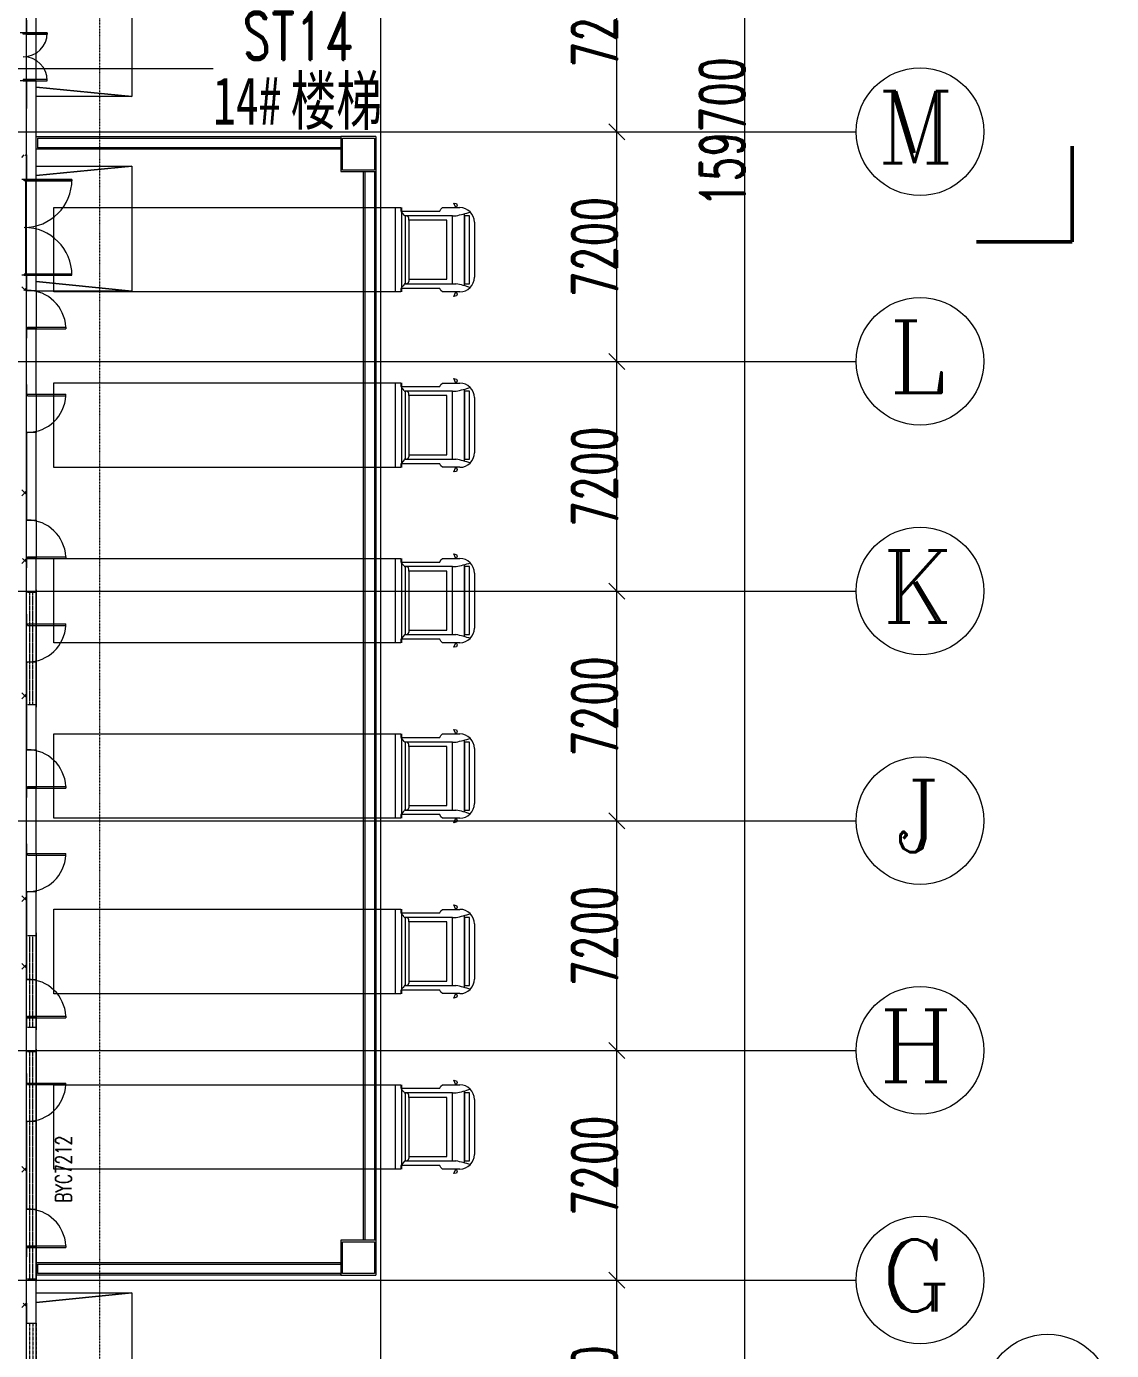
# Model space of a CAD drawing. Header units: millimetres. Extents: x -76632 to 443185, y -33181 to 192400.
# Drawn here: x 292800 to 326800, y 40990 to 82500 of the extents above; entities that cross this region are included whole.
import ezdxf

# ---------------------------------------------------------------- set-up
doc = ezdxf.new("R2010")
doc.units = ezdxf.units.MM
for name, pattern in [('1_1', [2, 1, -1]), ('DASH-2', [1.6, 0.8, -0.8]), ('划线', [6.36, 3.18, -3.18]), ('轴网线', [22.04, 18.38, -1.83, 0, -1.83])]:
    doc.linetypes.add(name, pattern=pattern)
doc.layers.get('0').update_dxf_attribs({"color": 8})
doc.layers.get('Defpoints').update_dxf_attribs({"color": 8})
for name, color, linetype, lineweight in [('A-ANNO-DIMS', 8, 'Continuous', 9), ('A-ANNO-NOTE', 8, 'Continuous', 5), ('A-AREA-IDEN', 8, 'Continuous', 9), ('A-DETL-THIN', 8, 'Continuous', 5), ('A-DETL-WIDE', 8, 'Continuous', 50), ('A-DOOR', 8, 'Continuous', 5), ('A-DOOR-OPNG', 8, 'Continuous', 5), ('A-GENM', 8, 'Continuous', 5), ('A-GLAZ', 8, 'Continuous', 5), ('A-GLAZ-HDLN', 8, '划线', 5), ('A-GLAZ-IDEN', 8, 'Continuous', 9), ('A-WALL', 8, 'Continuous', 5), ('A-WALL-FNSH', 8, 'Continuous', 9), ('A-WALL-PATT', 8, 'Continuous', 9), ('Q-CASE', 8, '1_1', 5), ('Q-SPCQ', 8, 'Continuous', 5), ('S-BEAM', 8, 'Continuous', 5), ('S-FNDN', 8, 'Continuous', 5), ('S-GRID', 8, 'Continuous', 9), ('S-GRID-IDEN', 8, 'Continuous', 9)]:
    doc.layers.add(name, color=color, linetype=linetype, lineweight=lineweight)
doc.styles.add('RomanC', font='romanc__.ttf', dxfattribs={"height": 2250})
doc.styles.add('RomanD', font='romand__.ttf', dxfattribs={"width": 0.7, "height": 1500})
doc.styles.add('RomanD_1', font='romand__.ttf', dxfattribs={"width": 0.7, "height": 500})
doc.styles.add('RomanD_4', font='romand__.ttf', dxfattribs={"width": 0.65, "height": 1400})
doc.styles.add('仿宋_2', font='simfang.ttf', dxfattribs={"width": 0.7, "height": 1500})
doc.dimstyles.new('第一_二道尺寸线', dxfattribs={"dimscale": 304.8, "dimtxt": 1405.004626, "dimasz": 1.64042, "dimexe": 4.10105, "dimexo": 0.0625, "dimgap": 0, "dimtad": 1, "dimdec": 0, "dimzin": 0, "dimdsep": 46, "dimtxsty": 'RomanD_4', "dimblk1": 'OBLIQUE', "dimblk2": 'OBLIQUE', "dimsah": 1, "dimcen": 0.09, "dimazin": 0, "dimtfac": 1, "dimtdec": 4, "dimtix": 1, "dimtmove": 0, "dimatfit": 3, "dimfxl": 8.2021, "dimfxlon": 1, "dimtvp": 1, "dimtolj": 1, "dimtzin": 0, "dimlwd": 18, "dimlwe": 18, "dimarcsym": 2})

# ---------------------------------------------------------------- blocks, each defined once
blk = doc.blocks.new('双扇平开外门_带观察窗 - GM3030_A_-3983928-LAY-1F-1_500-A')
at = {"layer": 'A-DOOR'}
for p, q in [((-1500, 0), (-1500, 1500)), ((-1500, 1500), (-1460, 1500)), ((-1500, 1500), (-1500, 1350)), ((-1460, 1500), (-1500, 1500)), ((-1500, 1350), (-1500, 1150)), ((-1460, 1500), (-1460, 0)), ((-1460, 1350), (-1460, 1500)), ((-1460, 1150), (-1460, 1350)), ((1500, 1500), (1460, 1500)), ((1460, 1500), (1460, 0)), ((1500, 1500), (1460, 1500)), ((1460, 1500), (1460, 1350)), ((1460, 1350), (1460, 1150)), ((1500, 0), (1500, 1500)), ((1500, 1350), (1500, 1500)), ((1500, 1150), (1500, 1350)), ((-1500, 1150), (-1500, 100)), ((-1460, 100), (-1460, 1150)), ((1460, 1150), (1460, 100)), ((1500, 100), (1500, 1150)), ((-1460, 0), (-1500, 0)), ((1460, 0), (1500, 0))]:
    blk.add_line(p, q, dxfattribs=at)
for centre, start, end in [((-1500, 0), 0, 90), ((1500, 0), 90, 180)]:
    blk.add_arc(centre, 1500, start, end, dxfattribs=at)
at = {"layer": 'A-DOOR-OPNG'}
for p, q in [((-1500, 75), (-1500, -75)), ((-1500, 45), (1500, 45)), ((1500, 75), (1500, -75))]:
    blk.add_line(p, q, dxfattribs=at)
blk = doc.blocks.new('机动车-大型货车 - LH-A-机动车-大型货车-1174524-LAY-1F-1_500-A')
at = {"layer": 'A-GENM'}
for p, q in [((-863, 4986), (863, 4986)), ((-1126, 4666), (1126, 4666)), ((1065, 4833), (-1065, 4833)), ((-1065, 4833), (-1065, 4678)), ((-1065, 4678), (1065, 4678)), ((1065, 4678), (1065, 4833)), ((-1464, 4336), (-1447, 4422)), ((-1321, 4403), (-1464, 4336)), ((-1447, 4422), (-1388, 4450)), ((-1388, 4450), (-1321, 4418)), ((-1321, 4418), (-1321, 4527)), ((-1321, 3982), (-1321, 4403)), ((-1065, 4298), (-1065, 4418)), ((1067, 4298), (-1065, 4298)), ((-1065, 4298), (-1065, 2814)), ((1065, 4298), (1065, 4418)), ((1067, 2814), (1067, 4298)), ((1321, 4527), (1321, 4418)), ((1321, 4418), (1388, 4450)), ((1321, 4403), (1321, 3982)), ((1464, 4336), (1321, 4403)), ((1388, 4450), (1447, 4422)), ((1447, 4422), (1464, 4336)), ((-1274, 3935), (-1321, 3982)), ((-1210, 3904), (-1274, 3935)), ((-1210, 2684), (-1210, 3904)), ((926, 4119), (-926, 4119)), ((-926, 4119), (-926, 2932)), ((926, 2932), (926, 4119)), ((1274, 3935), (1210, 3904)), ((1210, 3904), (1210, 2684)), ((1321, 3982), (1274, 3935)), ((-926, 2932), (-991, 2932)), ((-926, 2932), (926, 2932)), ((926, 2932), (991, 2932)), ((-1323, 2696), (1323, 2696)), ((-1323, 2684), (-1210, 2684)), ((-1323, -8197), (-1323, 2684)), ((-1323, 2503), (1323, 2503)), ((-1126, 2756), (-1186, 2696)), ((-1087, 2782), (-1126, 2756)), ((-1065, 2814), (1067, 2814)), ((1087, 2782), (1126, 2756)), ((1126, 2756), (1186, 2696)), ((1210, 2684), (1323, 2684)), ((1323, 2684), (1323, -8197)), ((1323, -8197), (-1323, -8197))]:
    blk.add_line(p, q, dxfattribs=at)
for centre, radius, start, end in [((-863, 4527), 458, 90, 180), ((863, 4527), 458, 360, 90), ((-4571, 3721), 3572, 11.033, 18.6917), ((4571, 3721), 3572, 161.3083, 168.967), ((-991, 2867), 65, 90, 150), ((991, 2867), 65, 30, 90), ((-1094, 2810), 29.1, 282.5858, 7.4142), ((-925, 2829), 141, 150, 186.2339), ((925, 2829), 141, 353.7661, 30), ((1094, 2810), 29.1, 172.5858, 257.4142)]:
    blk.add_arc(centre, radius, start, end, dxfattribs=at)
blk = doc.blocks.new('混凝土雨棚1 - 混凝土雨棚-300mm-2000 2-4373710-LAY-1F-1_500-A')
at = {"layer": 'Q-CASE'}
blk.add_line((34062.5, 2000), (-34062.5, 2000), dxfattribs=at)
blk = doc.blocks.new('坡道 - 坡道-2737593-LAY-1F-1_500-A')
at = {"layer": 'Q-SPCQ'}
for p, q in [((-3237, -3000), (-2937, 0)), ((-3237, -3000), (-3237, 0)), ((-3237, -3000), (-3237, 0)), ((-2937, 0), (-3237, -3000)), ((-2597, 0), (-1177, 0)), ((-2597, 0), (-1177, 0)), ((787, 0), (2287, 0)), ((787, 0), (2287, 0)), ((2937, 0), (3237, -3000)), ((3237, -3000), (2937, 0)), ((3237, 0), (3237, -3000)), ((3237, 0), (3237, -3000)), ((3237, -3000), (-3237, -3000)), ((3237, -3000), (-3237, -3000))]:
    blk.add_line(p, q, dxfattribs=at)
blk = doc.blocks.new('坡道 - 坡道-2590515-LAY-1F-1_500-A')
at = {"layer": 'Q-SPCQ'}
for p, q in [((-2750, -3000), (-2450, 0)), ((-2750, -3000), (-2750, 0)), ((-2750, -3000), (-2750, 0)), ((-2450, 0), (-2750, -3000)), ((-2210, 0), (-790, 0)), ((-2210, 0), (-790, 0)), ((490, 0), (1910, 0)), ((490, 0), (1910, 0)), ((2450, 0), (2750, -3000)), ((2750, -3000), (2450, 0)), ((2750, 0), (2750, -3000)), ((2750, 0), (2750, -3000)), ((2750, -3000), (-2750, -3000)), ((2750, -3000), (-2750, -3000))]:
    blk.add_line(p, q, dxfattribs=at)
blk = doc.blocks.new('坡道 - 坡道-4114578-LAY-1F-1_500-A')
at = {"layer": 'Q-SPCQ'}
for p, q in [((-1962.5, -3000), (-1662.5, 0)), ((-1962.5, 0), (-1937.5, 0)), ((-1962.5, -3000), (-1962.5, 0)), ((-1962.5, -3000), (-1962.5, 0)), ((-1662.5, 0), (-1962.5, -3000)), ((-1422.5, 0), (1497.5, 0)), ((-1422.5, 0), (1497.5, 0)), ((1662.5, 0), (1962.5, -3000)), ((1962.5, -3000), (1662.5, 0)), ((1962.5, 0), (1962.5, -3000)), ((1962.5, 0), (1962.5, -3000)), ((1962.5, -3000), (-1962.5, -3000)), ((1962.5, -3000), (-1962.5, -3000))]:
    blk.add_line(p, q, dxfattribs=at)
blk = doc.blocks.new('单扇平开门1 - CCB1221-3601983-LAY-1F-1_500-A')
at = {"layer": 'A-DOOR'}
for p, q in [((550, 120), (600, 120)), ((550, 120), (550, -1080)), ((600, 120), (600, -1080)), ((550, -1080), (600, -1080))]:
    blk.add_line(p, q, dxfattribs=at)
blk.add_arc((600, 119), 1200, 180, 267.612, dxfattribs=at)
blk = doc.blocks.new('单扇平开门1 - CCB1221-3602038-LAY-1F-1_500-A')
at = {"layer": 'A-DOOR'}
for p, q in [((550, 1080), (600, 1080)), ((550, -120), (550, 1080)), ((600, -120), (600, 1080)), ((550, -120), (600, -120))]:
    blk.add_line(p, q, dxfattribs=at)
blk.add_arc((600, -119), 1200, 92.388, 180, dxfattribs=at)
blk = doc.blocks.new('百叶窗-带贴面 - BYC7212-4912070-LAY-1F-1_500-A')
at = {"layer": 'A-GLAZ'}
for p, q in [((-3629, 250), (3651, 250)), ((3651, 250), (-3629, 250))]:
    blk.add_line(p, q, dxfattribs=at)
at = {"layer": 'A-GLAZ', "linetype": 'DASH-2'}
for p, q in [((-3549, -50), (-3549, 250)), ((3571, 250), (-3549, 250)), ((3571, 150), (-3549, 150)), ((3571, 50), (-3549, 50)), ((3571, -50), (3571, 250)), ((3571, -50), (-3549, -50))]:
    blk.add_line(p, q, dxfattribs=at)
blk = doc.blocks.new('门-上方带亮子 - FM乙1530_B_-4887940-LAY-1F-1_500-A')
at = {"layer": 'A-DOOR'}
for p, q in [((-750, 0), (-750, -750)), ((-710, 0), (-750, 0)), ((-710, -750), (-710, 0)), ((710, -750), (710, 0)), ((710, 0), (750, 0)), ((750, 0), (750, -750)), ((-750, -125), (-750, -350)), ((-750, -350), (-750, -550)), ((-710, -350), (-710, -125)), ((-710, -550), (-710, -350)), ((710, -125), (710, -350)), ((710, -350), (710, -550)), ((750, -350), (750, -125)), ((750, -550), (750, -350)), ((-750, -550), (-750, -750)), ((-750, -750), (-710, -750)), ((-750, -750), (-710, -750)), ((-710, -750), (-710, -550)), ((710, -550), (710, -750)), ((750, -750), (710, -750)), ((710, -750), (750, -750)), ((750, -750), (750, -550))]:
    blk.add_line(p, q, dxfattribs=at)
for centre, start, end in [((-750, 0), 270, 360), ((750, 0), 180, 270)]:
    blk.add_arc(centre, 750, start, end, dxfattribs=at)
at = {"layer": 'A-DOOR-OPNG'}
for p, q in [((-750, -100), (-750, 100)), ((750, -100), (750, 100))]:
    blk.add_line(p, q, dxfattribs=at)
blk = doc.blocks.new('百叶窗-带贴面 - BYC3612-4826183-LAY-1F-1_500-A')
at = {"layer": 'A-GLAZ'}
for p, q in [((-1829, 250), (1851, 250)), ((1851, 250), (-1829, 250))]:
    blk.add_line(p, q, dxfattribs=at)
at = {"layer": 'A-GLAZ', "linetype": 'DASH-2'}
for p, q in [((-1749, -50), (-1749, 250)), ((1771, 250), (-1749, 250)), ((1771, 150), (-1749, 150)), ((1771, 50), (-1749, 50)), ((1771, -50), (1771, 250)), ((1771, -50), (-1749, -50))]:
    blk.add_line(p, q, dxfattribs=at)
blk = doc.blocks.new('单扇窗- 上开 - C1512-4891592-LAY-1F-1_500-A')
at = {"layer": 'A-GLAZ-HDLN'}
for p, q in [((-750, -149), (-750, 151)), ((-750, 151), (750, 151)), ((-750, 51), (750, 51)), ((750, 151), (750, -149)), ((750, -49), (-750, -49)), ((750, -149), (-750, -149))]:
    blk.add_line(p, q, dxfattribs=at)
blk = doc.blocks.new('百叶窗-带贴面 - BYC2912-4912205-LAY-1F-1_500-A')
at = {"layer": 'A-GLAZ'}
for p, q in [((-1506, 250), (1529, 250)), ((1529, 250), (-1506, 250))]:
    blk.add_line(p, q, dxfattribs=at)
at = {"layer": 'A-GLAZ', "linetype": 'DASH-2'}
for p, q in [((-1426, -50), (-1426, 250)), ((1449, 250), (-1426, 250)), ((1449, 150), (-1426, 150)), ((1449, 50), (-1426, 50)), ((1449, -50), (1449, 250)), ((1449, -50), (-1426, -50))]:
    blk.add_line(p, q, dxfattribs=at)
blk = doc.blocks.new('轴网 - 宽度系数 1_0-670626-LAY-1F-1_500-A')
at = {"layer": 'S-GRID-IDEN'}
blk.add_circle((0, 0), 4, dxfattribs=at)
blk = doc.blocks.new('_Oblique')
at = {"color": 0, "linetype": 'ByBlock', "lineweight": -2}
blk.add_line((-0.5, -0.5), (0.5, 0.5), dxfattribs=at)
blk = doc.blocks.new('*D1533')
at = {"layer": 'A-ANNO-DIMS', "color": 0, "lineweight": 18, "transparency": 16777216}
for p, q in [((308819.05, 43200), (312550, 43200)), ((311300, 36000), (311300, 43200)), ((308819.05, 36000), (312550, 36000))]:
    blk.add_line(p, q, dxfattribs=at)
at = {"layer": 'Defpoints', "color": 0, "transparency": 16777216}
for p in [(308800, 43200), (311300, 43200), (308800, 36000)]:
    blk.add_point(p, dxfattribs=at)
at = {"layer": 'A-ANNO-DIMS', "color": 0, "lineweight": 18, "transparency": 16777216, "xscale": 500.0000000000001, "yscale": 500.0000000000001, "zscale": 500.0000000000001}
for p, rotation in [((311300, 43200), 90), ((311300, 36000), 270)]:
    blk.add_blockref('_Oblique', p, dxfattribs=dict(at, rotation=rotation))
at = {"layer": 'A-ANNO-DIMS', "color": 0, "lineweight": 18, "transparency": 16777216, "insert": (310600, 39600), "char_height": 1400, "width": 3890.782, "attachment_point": 5, "rotation": 90, "style": 'RomanD_4'}
blk.add_mtext('\\A1;7200', dxfattribs=at)
blk = doc.blocks.new('*D1534')
at = {"layer": 'A-ANNO-DIMS', "color": 0, "lineweight": 18, "transparency": 16777216}
for p, q in [((308819.05, 50400), (312550, 50400)), ((311300, 43200), (311300, 50400)), ((308819.05, 43200), (312550, 43200))]:
    blk.add_line(p, q, dxfattribs=at)
at = {"layer": 'Defpoints', "color": 0, "transparency": 16777216}
for p in [(308800, 50400), (311300, 50400), (308800, 43200)]:
    blk.add_point(p, dxfattribs=at)
at = {"layer": 'A-ANNO-DIMS', "color": 0, "lineweight": 18, "transparency": 16777216, "xscale": 500.0000000000001, "yscale": 500.0000000000001, "zscale": 500.0000000000001}
for p, rotation in [((311300, 50400), 90), ((311300, 43200), 270)]:
    blk.add_blockref('_Oblique', p, dxfattribs=dict(at, rotation=rotation))
at = {"layer": 'A-ANNO-DIMS', "color": 0, "lineweight": 18, "transparency": 16777216, "insert": (310600, 46800), "char_height": 1400, "width": 3890.782, "attachment_point": 5, "rotation": 90, "style": 'RomanD_4'}
blk.add_mtext('\\A1;7200', dxfattribs=at)
blk = doc.blocks.new('*D1535')
at = {"layer": 'A-ANNO-DIMS', "color": 0, "lineweight": 18, "transparency": 16777216}
for p, q in [((308819.05, 57600), (312550, 57600)), ((311300, 50400), (311300, 57600)), ((308819.05, 50400), (312550, 50400))]:
    blk.add_line(p, q, dxfattribs=at)
at = {"layer": 'Defpoints', "color": 0, "transparency": 16777216}
for p in [(308800, 57600), (311300, 57600), (308800, 50400)]:
    blk.add_point(p, dxfattribs=at)
at = {"layer": 'A-ANNO-DIMS', "color": 0, "lineweight": 18, "transparency": 16777216, "xscale": 500.0000000000001, "yscale": 500.0000000000001, "zscale": 500.0000000000001}
for p, rotation in [((311300, 57600), 90), ((311300, 50400), 270)]:
    blk.add_blockref('_Oblique', p, dxfattribs=dict(at, rotation=rotation))
at = {"layer": 'A-ANNO-DIMS', "color": 0, "lineweight": 18, "transparency": 16777216, "insert": (310600, 54000), "char_height": 1400, "width": 3890.782, "attachment_point": 5, "rotation": 90, "style": 'RomanD_4'}
blk.add_mtext('\\A1;7200', dxfattribs=at)
blk = doc.blocks.new('*D1536')
at = {"layer": 'A-ANNO-DIMS', "color": 0, "lineweight": 18, "transparency": 16777216}
for p, q in [((308819.05, 64800), (312550, 64800)), ((311300, 57600), (311300, 64800)), ((308819.05, 57600), (312550, 57600))]:
    blk.add_line(p, q, dxfattribs=at)
at = {"layer": 'Defpoints', "color": 0, "transparency": 16777216}
for p in [(308800, 64800), (311300, 64800), (308800, 57600)]:
    blk.add_point(p, dxfattribs=at)
at = {"layer": 'A-ANNO-DIMS', "color": 0, "lineweight": 18, "transparency": 16777216, "xscale": 500.0000000000001, "yscale": 500.0000000000001, "zscale": 500.0000000000001}
for p, rotation in [((311300, 64800), 90), ((311300, 57600), 270)]:
    blk.add_blockref('_Oblique', p, dxfattribs=dict(at, rotation=rotation))
at = {"layer": 'A-ANNO-DIMS', "color": 0, "lineweight": 18, "transparency": 16777216, "insert": (310600, 61200), "char_height": 1400, "width": 3890.782, "attachment_point": 5, "rotation": 90, "style": 'RomanD_4'}
blk.add_mtext('\\A1;7200', dxfattribs=at)
blk = doc.blocks.new('*D1537')
at = {"layer": 'A-ANNO-DIMS', "color": 0, "lineweight": 18, "transparency": 16777216}
for p, q in [((308819.05, 72000), (312550, 72000)), ((311300, 64800), (311300, 72000)), ((308819.05, 64800), (312550, 64800))]:
    blk.add_line(p, q, dxfattribs=at)
at = {"layer": 'Defpoints', "color": 0, "transparency": 16777216}
for p in [(308800, 72000), (311300, 72000), (308800, 64800)]:
    blk.add_point(p, dxfattribs=at)
at = {"layer": 'A-ANNO-DIMS', "color": 0, "lineweight": 18, "transparency": 16777216, "xscale": 500.0000000000001, "yscale": 500.0000000000001, "zscale": 500.0000000000001}
for p, rotation in [((311300, 72000), 90), ((311300, 64800), 270)]:
    blk.add_blockref('_Oblique', p, dxfattribs=dict(at, rotation=rotation))
at = {"layer": 'A-ANNO-DIMS', "color": 0, "lineweight": 18, "transparency": 16777216, "insert": (310600, 68400), "char_height": 1400, "width": 3890.782, "attachment_point": 5, "rotation": 90, "style": 'RomanD_4'}
blk.add_mtext('\\A1;7200', dxfattribs=at)
blk = doc.blocks.new('*D1538')
at = {"layer": 'A-ANNO-DIMS', "color": 0, "lineweight": 18, "transparency": 16777216}
for p, q in [((308819.05, 79200), (312550, 79200)), ((311300, 72000), (311300, 79200)), ((308819.05, 72000), (312550, 72000))]:
    blk.add_line(p, q, dxfattribs=at)
at = {"layer": 'Defpoints', "color": 0, "transparency": 16777216}
for p in [(308800, 79200), (311300, 79200), (308800, 72000)]:
    blk.add_point(p, dxfattribs=at)
at = {"layer": 'A-ANNO-DIMS', "color": 0, "lineweight": 18, "transparency": 16777216, "xscale": 500.0000000000001, "yscale": 500.0000000000001, "zscale": 500.0000000000001}
for p, rotation in [((311300, 79200), 90), ((311300, 72000), 270)]:
    blk.add_blockref('_Oblique', p, dxfattribs=dict(at, rotation=rotation))
at = {"layer": 'A-ANNO-DIMS', "color": 0, "lineweight": 18, "transparency": 16777216, "insert": (310600, 75600), "char_height": 1400, "width": 3890.782, "attachment_point": 5, "rotation": 90, "style": 'RomanD_4'}
blk.add_mtext('\\A1;7200', dxfattribs=at)
blk = doc.blocks.new('*D1539')
at = {"layer": 'A-ANNO-DIMS', "color": 0, "lineweight": 18, "transparency": 16777216}
for p, q in [((308819.05, 86400), (312550, 86400)), ((311300, 79200), (311300, 86400)), ((308819.05, 79200), (312550, 79200))]:
    blk.add_line(p, q, dxfattribs=at)
at = {"layer": 'Defpoints', "color": 0, "transparency": 16777216}
for p in [(308800, 86400), (311300, 86400), (308800, 79200)]:
    blk.add_point(p, dxfattribs=at)
at = {"layer": 'A-ANNO-DIMS', "color": 0, "lineweight": 18, "transparency": 16777216, "xscale": 500.0000000000001, "yscale": 500.0000000000001, "zscale": 500.0000000000001}
for p, rotation in [((311300, 86400), 90), ((311300, 79200), 270)]:
    blk.add_blockref('_Oblique', p, dxfattribs=dict(at, rotation=rotation))
at = {"layer": 'A-ANNO-DIMS', "color": 0, "lineweight": 18, "transparency": 16777216, "insert": (310600, 82800), "char_height": 1400, "width": 3890.782, "attachment_point": 5, "rotation": 90, "style": 'RomanD_4'}
blk.add_mtext('\\A1;7200', dxfattribs=at)
blk = doc.blocks.new('*D1551')
at = {"layer": 'A-ANNO-DIMS', "color": 0, "lineweight": 18, "transparency": 16777216}
for p, q in [((312819.05, 159050), (316550, 159050)), ((315300, 159050), (315300, -650)), ((312819.05, -650), (316550, -650))]:
    blk.add_line(p, q, dxfattribs=at)
at = {"layer": 'Defpoints', "color": 0, "transparency": 16777216}
for p in [(312800, 159050), (312800, -650), (315300, -650)]:
    blk.add_point(p, dxfattribs=at)
at = {"layer": 'A-ANNO-DIMS', "color": 0, "lineweight": 18, "transparency": 16777216, "xscale": 500.0000000000001, "yscale": 500.0000000000001, "zscale": 500.0000000000001}
for p, rotation in [((315300, 159050), 90), ((315300, -650), 270)]:
    blk.add_blockref('_Oblique', p, dxfattribs=dict(at, rotation=rotation))
at = {"layer": 'A-ANNO-DIMS', "color": 0, "lineweight": 18, "transparency": 16777216, "insert": (314600, 79200), "char_height": 1400, "width": 5836.1731, "attachment_point": 5, "rotation": 90, "style": 'RomanD_4'}
blk.add_mtext('\\A1;159700', dxfattribs=at)
blk = doc.blocks.new('临时单轴号-A - 临时标记-下-5mm-4910381-LAY-1F-1_500-A')
at = {"layer": 'A-ANNO-NOTE', "lineweight": 18}
blk.add_line((-4, 0), (-16, 0), dxfattribs=at)
blk.add_circle((0, 0), 4, dxfattribs=at)

msp = doc.modelspace()

# ---------------------------------------------------------------- hatches: boundary and pattern name
at = {"layer": 'A-WALL-PATT', "lineweight": 5, "transparency": 33554687}
h = msp.add_hatch(dxfattribs=at)
h.set_pattern_fill('FP_11', color=256, style=0, pattern_type=2)
h.set_pattern_definition([(45, (-4e-09, 0), (-1060.66, 1060.66), []), (135, (-4e-09, 0), (-1060.66, -1060.66), [])])
h.paths.add_polyline_path([(292800, 13300), (292800, 13675), (292650, 13675), (292650, 13300)], flags=0)
h.paths.add_polyline_path([(292650, 18900), (292800, 18900), (292800, 19500), (292650, 19500), (292650, 19100)], flags=0)
h.paths.add_polyline_path([(292650, 20700), (292800, 20700), (292800, 20875), (292650, 20875)], flags=0)
h.paths.add_polyline_path([(292800, 22325), (292800, 22625), (292650, 22625), (292650, 22325), (292776.6, 22325)], flags=0)
h.paths.add_polyline_path([(292650, 23825), (292800, 23825), (292800, 24275), (292650, 24275)], flags=0)
h.paths.add_polyline_path([(292800, 25775), (292800, 26575), (292650, 26575), (292650, 25775)], flags=0)
h.paths.add_polyline_path([(292800, 27775), (292800, 28075), (292650, 28075), (292650, 27775)], flags=0)
h.paths.add_polyline_path([(292800, 32975), (292800, 33425), (292650, 33425), (292650, 32975)], flags=0)
h.paths.add_polyline_path([(292650, 34925), (292800, 34925), (292800, 35275), (292650, 35275)], flags=0)
h.paths.add_polyline_path([(292800, 39300), (292800, 40350), (292650, 40350), (292650, 39300)], flags=0)
h.paths.add_polyline_path([(292650, 41850), (292800, 41850), (292800, 42475), (292650, 42475)], flags=0)
h.paths.add_polyline_path([(292650, 43925), (292800, 43925), (292800, 44225), (292650, 44225)], flags=0)
h.paths.add_polyline_path([(292800, 45425), (292800, 48175), (292650, 48175), (292650, 45425)], flags=0)
h.paths.add_polyline_path([(292650, 49375), (292800, 49375), (292800, 49675), (292650, 49675)], flags=0)
h.paths.add_polyline_path([(292800, 51125), (292800, 51425), (292650, 51425), (292650, 51125), (292778, 51125)], flags=0)
h.paths.add_polyline_path([(292800, 52625), (292800, 55375), (292650, 55375), (292650, 52625)], flags=0)
h.paths.add_polyline_path([(292650, 56575), (292800, 56575), (292800, 56875), (292650, 56875)], flags=0)
h.paths.add_polyline_path([(292800, 58325), (292800, 58625), (292650, 58625), (292650, 58325), (292778, 58325)], flags=0)
h.paths.add_polyline_path([(292800, 59825), (292800, 62575), (292650, 62575), (292650, 59825)], flags=0)
h.paths.add_polyline_path([(292650, 63775), (292800, 63775), (292800, 64075), (292650, 64075)], flags=0)
h.paths.add_polyline_path([(292800, 65525), (292800, 65825), (292650, 65825), (292650, 65525), (292672, 65525)], flags=0)
h.paths.add_polyline_path([(292800, 67025), (292800, 69775), (292650, 69775), (292650, 67025)], flags=0)
h.paths.add_polyline_path([(292800, 70975), (292800, 71275), (292650, 71275), (292650, 70975)], flags=0)
h.paths.add_polyline_path([(292800, 72725), (292800, 73025), (292650, 73025), (292650, 72725), (292778, 72725)], flags=0)
h.paths.add_polyline_path([(292650, 74225), (292800, 74225), (292800, 74700), (292650, 74700)], flags=0)
h.paths.add_polyline_path([(292650, 77700), (292800, 77700), (292800, 78475), (292650, 78475)], flags=0)

# ---------------------------------------------------------------- linework, layer by layer
at = {"layer": 'A-AREA-IDEN', "lineweight": 18, "transparency": 33554687}
msp.add_line((291168.8, 81182.5), (298645, 81182.5), dxfattribs=at)
at = {"layer": 'A-DETL-THIN', "transparency": 33554687}
msp.add_line((303900, 6200), (303900, 156800.1), dxfattribs=at)
at = {"layer": 'A-DETL-WIDE', "transparency": 33554687}
for p, q in [((325568.1, 75744.2), (325568.1, 78744.2)), ((322568.1, 75744.2), (325568.1, 75744.2))]:
    msp.add_line(p, q, dxfattribs=at)
at = {"layer": 'A-WALL', "lineweight": 9, "transparency": 33554687}
for p, q in [((292800, 82300), (292800, 82700)), ((292800, 82500), (292800, 82300)), ((292800, 80800), (292800, 79925)), ((292800, 78475), (292800, 77700)), ((292800, 74700), (292800, 74225)), ((292800, 73025), (292800, 72725)), ((292800, 71275), (292800, 70975)), ((292800, 69775), (292800, 67025)), ((292800, 65825), (292800, 65525)), ((292800, 64075), (292800, 63775)), ((292800, 62575), (292800, 59825)), ((292800, 58625), (292800, 58325)), ((292800, 56875), (292800, 56575)), ((292800, 55375), (292800, 52625)), ((292800, 51425), (292800, 51125)), ((292800, 49675), (292800, 49375)), ((292800, 48175), (292800, 45425)), ((292800, 44225), (292800, 43925)), ((292800, 42475), (292800, 41850))]:
    msp.add_line(p, q, dxfattribs=at)
at = {"layer": 'A-WALL', "transparency": 33554687}
for p, q in [((292800, 73025), (292800, 74225)), ((293100, 74225), (293100, 73025)), ((292800, 69775), (292800, 70975)), ((293100, 70975), (293100, 69775)), ((292800, 65825), (292800, 67025)), ((293100, 67025), (293100, 65825)), ((292800, 62575), (292800, 63775)), ((293100, 63775), (293100, 62575)), ((292800, 58625), (292800, 59825)), ((293100, 59825), (293100, 58625)), ((292800, 55375), (292800, 56575)), ((293100, 56575), (293100, 55375)), ((292800, 51425), (292800, 52625)), ((293100, 52625), (293100, 51425)), ((292800, 48175), (292800, 49375)), ((293100, 49375), (293100, 48175)), ((292800, 44225), (292800, 45425)), ((293100, 45425), (293100, 44225))]:
    msp.add_line(p, q, dxfattribs=at)
at = {"layer": 'A-WALL-FNSH', "lineweight": 5, "transparency": 33554687}
for p, q in [((293100, 82300), (293100, 83500)), ((292800, 82700), (292800, 82500)), ((292825, 82300), (293100, 82300)), ((293100, 80800), (292825, 80800)), ((293100, 77700), (293100, 80800)), ((292825, 77700), (293100, 77700)), ((293100, 74700), (292825, 74700)), ((293100, 74225), (293100, 74700)), ((292800, 74225), (293100, 74225)), ((293100, 73025), (292800, 73025)), ((293100, 70975), (293100, 73025)), ((292800, 70975), (293100, 70975)), ((293100, 69775), (292800, 69775)), ((293100, 67025), (293100, 69775)), ((292800, 67025), (293100, 67025)), ((293100, 65825), (292800, 65825)), ((293100, 63775), (293100, 65825)), ((292800, 63775), (293100, 63775)), ((293100, 62575), (292800, 62575)), ((293100, 59825), (293100, 62575)), ((292800, 59825), (293100, 59825)), ((293100, 58625), (292800, 58625)), ((293100, 56575), (293100, 58625)), ((292800, 56575), (293100, 56575)), ((293100, 55375), (292800, 55375)), ((293100, 52625), (293100, 55375)), ((292800, 52625), (293100, 52625)), ((293100, 51425), (292800, 51425)), ((293100, 49375), (293100, 51425)), ((292800, 49375), (293100, 49375)), ((293100, 48175), (292800, 48175)), ((293100, 45425), (293100, 48175)), ((292800, 45425), (293100, 45425)), ((293100, 44225), (292800, 44225)), ((293100, 41850), (293100, 44225)), ((292825, 41850), (293100, 41850))]:
    msp.add_line(p, q, dxfattribs=at)
at = {"layer": 'S-BEAM', "transparency": 33554687}
for p, q in [((293100, 79050), (302650, 79050)), ((293150, 79000), (293150, 78700)), ((293150, 79000), (302650, 79000)), ((302650, 79050), (302650, 79000)), ((302650, 78650), (293100, 78650)), ((302650, 78700), (293150, 78700)), ((302650, 78700), (302650, 78650)), ((303350, 77949.5), (303400, 77949.5)), ((303350, 77949.5), (303350, 44450.5)), ((303400, 77949.5), (303700, 77949.5)), ((303400, 77949.5), (303400, 44450.5)), ((303700, 77949.5), (303750, 77949.5)), ((303700, 77949.5), (303700, 44450.5)), ((303750, 77949.5), (303750, 44450.5)), ((303400, 44450.5), (303350, 44450.5)), ((303700, 44450.5), (303400, 44450.5)), ((303750, 44450.5), (303700, 44450.5)), ((293100, 43750), (302650, 43750)), ((293150, 43700), (293150, 43400)), ((293150, 43700), (302650, 43700)), ((302650, 43700), (302650, 43750)), ((302650, 43350), (293100, 43350)), ((302650, 43400), (293150, 43400)), ((302650, 43350), (302650, 43400))]:
    msp.add_line(p, q, dxfattribs=at)
at = {"layer": 'S-FNDN', "transparency": 33554687}
for p, q in [((303750, 79050), (302650, 79050)), ((302650, 79050), (302650, 77950)), ((302700, 78000), (302700, 79000)), ((302700, 79000), (303700, 79000)), ((303700, 79000), (303700, 78000)), ((303750, 79050), (303750, 77950)), ((302650, 77950), (303750, 77950)), ((303700, 78000), (302700, 78000)), ((303750, 44450), (302650, 44450)), ((302650, 44450), (302650, 43350)), ((303750, 44450), (303750, 43350)), ((302700, 43400), (302700, 44400)), ((302700, 44400), (303700, 44400)), ((303700, 44400), (303700, 43400)), ((302650, 43350), (303750, 43350)), ((303700, 43400), (302700, 43400))]:
    msp.add_line(p, q, dxfattribs=at)
at = {"layer": 'S-GRID', "linetype": '轴网线', "transparency": 33554687}
for p, q in [((292800, -17706.2), (292800, 174400)), ((-16000, 79200), (308800, 79200)), ((-16000, 72000), (308800, 72000)), ((-16000, 64800), (308800, 64800)), ((-16000, 57600), (308800, 57600)), ((-16000, 50400), (308800, 50400)), ((-16000, 43200), (308800, 43200))]:
    msp.add_line(p, q, dxfattribs=at)
at = {"layer": 'S-GRID', "transparency": 33554687}
for p, q in [((308800, 79200), (318800, 79200)), ((308800, 72000), (318800, 72000)), ((308800, 64800), (318800, 64800)), ((308800, 57600), (318800, 57600)), ((308800, 50400), (318800, 50400)), ((308800, 43200), (318800, 43200))]:
    msp.add_line(p, q, dxfattribs=at)

# ---------------------------------------------------------------- block references
at = {"layer": 'A-ANNO-NOTE', "lineweight": 18, "transparency": 33554687, "xscale": 500, "yscale": 500, "zscale": 500}
msp.add_blockref('临时单轴号-A - 临时标记-下-5mm-4910381-LAY-1F-1_500-A', (324800, 39500), dxfattribs=at)
at = {"layer": 'A-DOOR', "transparency": 33554687}
for name, p, rotation in [('门-上方带亮子 - FM乙1530_B_-4887940-LAY-1F-1_500-A', (292700, 81550), 90), ('双扇平开外门_带观察窗 - GM3030_A_-3983928-LAY-1F-1_500-A', (292725, 76200), 270), ('单扇平开门1 - CCB1221-3602038-LAY-1F-1_500-A', (292950, 73625), 270), ('单扇平开门1 - CCB1221-3601983-LAY-1F-1_500-A', (292950, 70375), 90), ('单扇平开门1 - CCB1221-3602038-LAY-1F-1_500-A', (292950, 66425), 270), ('单扇平开门1 - CCB1221-3601983-LAY-1F-1_500-A', (292950, 63175), 90), ('单扇平开门1 - CCB1221-3602038-LAY-1F-1_500-A', (292950, 59225), 270), ('单扇平开门1 - CCB1221-3601983-LAY-1F-1_500-A', (292950, 55975), 90), ('单扇平开门1 - CCB1221-3602038-LAY-1F-1_500-A', (292950, 52025), 270), ('单扇平开门1 - CCB1221-3601983-LAY-1F-1_500-A', (292950, 48775), 90), ('单扇平开门1 - CCB1221-3602038-LAY-1F-1_500-A', (292950, 44825), 270)]:
    msp.add_blockref(name, p, dxfattribs=dict(at, rotation=rotation))
at = {"layer": 'A-GENM', "transparency": 33554687, "rotation": 270}
for name, p in [('混凝土雨棚1 - 混凝土雨棚-300mm-2000 2-4373710-LAY-1F-1_500-A', (293100, 73412.5)), ('机动车-大型货车 - LH-A-机动车-大型货车-1174524-LAY-1F-1_500-A', (301850, 75500)), ('机动车-大型货车 - LH-A-机动车-大型货车-1174524-LAY-1F-1_500-A', (301850, 70000)), ('机动车-大型货车 - LH-A-机动车-大型货车-1174524-LAY-1F-1_500-A', (301850, 64500)), ('机动车-大型货车 - LH-A-机动车-大型货车-1174524-LAY-1F-1_500-A', (301850, 59000)), ('机动车-大型货车 - LH-A-机动车-大型货车-1174524-LAY-1F-1_500-A', (301850, 53500)), ('机动车-大型货车 - LH-A-机动车-大型货车-1174524-LAY-1F-1_500-A', (301850, 48000))]:
    msp.add_blockref(name, p, dxfattribs=at)
at = {"layer": 'A-GLAZ', "transparency": 33554687, "rotation": 270}
for name, p in [('百叶窗-带贴面 - BYC3612-4826183-LAY-1F-1_500-A', (292850, 63011.4)), ('百叶窗-带贴面 - BYC2912-4912205-LAY-1F-1_500-A', (292850, 52573.9)), ('百叶窗-带贴面 - BYC7212-4912070-LAY-1F-1_500-A', (292850, 46811.4)), ('单扇窗- 上开 - C1512-4891592-LAY-1F-1_500-A', (292948.9, 41100))]:
    msp.add_blockref(name, p, dxfattribs=at)
at = {"layer": 'Q-SPCQ', "transparency": 33554687, "rotation": 90}
for name, p in [('坡道 - 坡道-2590515-LAY-1F-1_500-A', (293100, 83050)), ('坡道 - 坡道-4114578-LAY-1F-1_500-A', (293100, 76162.5)), ('坡道 - 坡道-2737593-LAY-1F-1_500-A', (293100, 39562.5))]:
    msp.add_blockref(name, p, dxfattribs=at)
at = {"layer": 'S-GRID-IDEN', "transparency": 33554687, "xscale": 499.9999999999995, "yscale": 499.9999999999995, "zscale": 499.9999999999995, "rotation": 270}
for p in [(320800, 79200), (320800, 72000), (320800, 64800), (320800, 57600), (320800, 50400), (320800, 43200)]:
    msp.add_blockref('轴网 - 宽度系数 1_0-670626-LAY-1F-1_500-A', p, dxfattribs=at)

# ---------------------------------------------------------------- texts
at = {"layer": 'A-AREA-IDEN', "transparency": 33554687, "char_height": 1500, "attachment_point": 1}
for s, insert, width, style in [('ST14', (299564.3, 82956.2), 4657.804, 'RomanD'), ('楼梯', (301075.9, 80922), 3928.269, '仿宋_2'), ('14#', (298645, 80922), 2946.202, '仿宋_2')]:
    msp.add_mtext(s, dxfattribs=dict(at, insert=insert, width=width, style=style))
at = {"layer": 'A-GLAZ-IDEN', "transparency": 33554687, "insert": (293710.8, 45624.5), "char_height": 500, "width": 2946.202, "attachment_point": 1, "rotation": 90, "style": 'RomanD_1'}
msp.add_mtext('BYC7212', dxfattribs=at)
at = {"layer": 'S-GRID-IDEN', "transparency": 33554687, "char_height": 2250, "attachment_point": 1, "style": 'RomanC'}
for s, insert, width in [('\\fRomanC|b0|i0|c134|p2|;M', (319466, 80467), 3206.75), ('\\fRomanC|b0|i0|c134|p2|;L', (319831, 73267), 2324.894), ('\\fRomanC|b0|i0|c134|p2|;K', (319616, 66067), 2845.991), ('\\fRomanC|b0|i0|c134|p2|;J', (319996, 58867), 1924.05), ('\\fRomanC|b0|i0|c134|p2|;H', (319516, 51667), 3086.497), ('\\fRomanC|b0|i0|c134|p2|;G', (319566, 44467), 2966.244)]:
    msp.add_mtext(s, dxfattribs=dict(at, insert=insert, width=width))

# ---------------------------------------------------------------- dimensions: what is measured, and where the dimension line sits
at = {"layer": 'A-ANNO-DIMS', "lineweight": 18, "transparency": 33554687}
for base, p1, p2, override, picture, middle in [((315300, -650), (312800, 159050), (312800, -650), {"dimpost": '<>', "dimfxl": 159700}, '*D1551', (314600, 79200)), ((311300, 86400), (308800, 79200), (308800, 86400), {"dimpost": '<>', "dimfxl": 7200}, '*D1539', (310600, 82800)), ((311300, 79200), (308800, 72000), (308800, 79200), {"dimpost": '<>', "dimfxl": 7200}, '*D1538', (310600, 75600)), ((311300, 72000), (308800, 64800), (308800, 72000), {"dimpost": '<>', "dimfxl": 7200}, '*D1537', (310600, 68400)), ((311300, 64800), (308800, 57600), (308800, 64800), {"dimpost": '<>', "dimfxl": 7200}, '*D1536', (310600, 61200)), ((311300, 57600), (308800, 50400), (308800, 57600), {"dimpost": '<>', "dimfxl": 7200}, '*D1535', (310600, 54000)), ((311300, 50400), (308800, 43200), (308800, 50400), {"dimpost": '<>', "dimfxl": 7200}, '*D1534', (310600, 46800)), ((311300, 43200), (308800, 36000), (308800, 43200), {"dimpost": '<>', "dimfxl": 7200}, '*D1533', (310600, 39600))]:
    dim = msp.add_linear_dim(base=base, p1=p1, p2=p2, angle=90, dimstyle='第一_二道尺寸线', override=override, dxfattribs=at)
    dim.commit()
    dim.dimension.update_dxf_attribs({"geometry": picture, "text_midpoint": middle})

doc.saveas('drawing.dxf')
